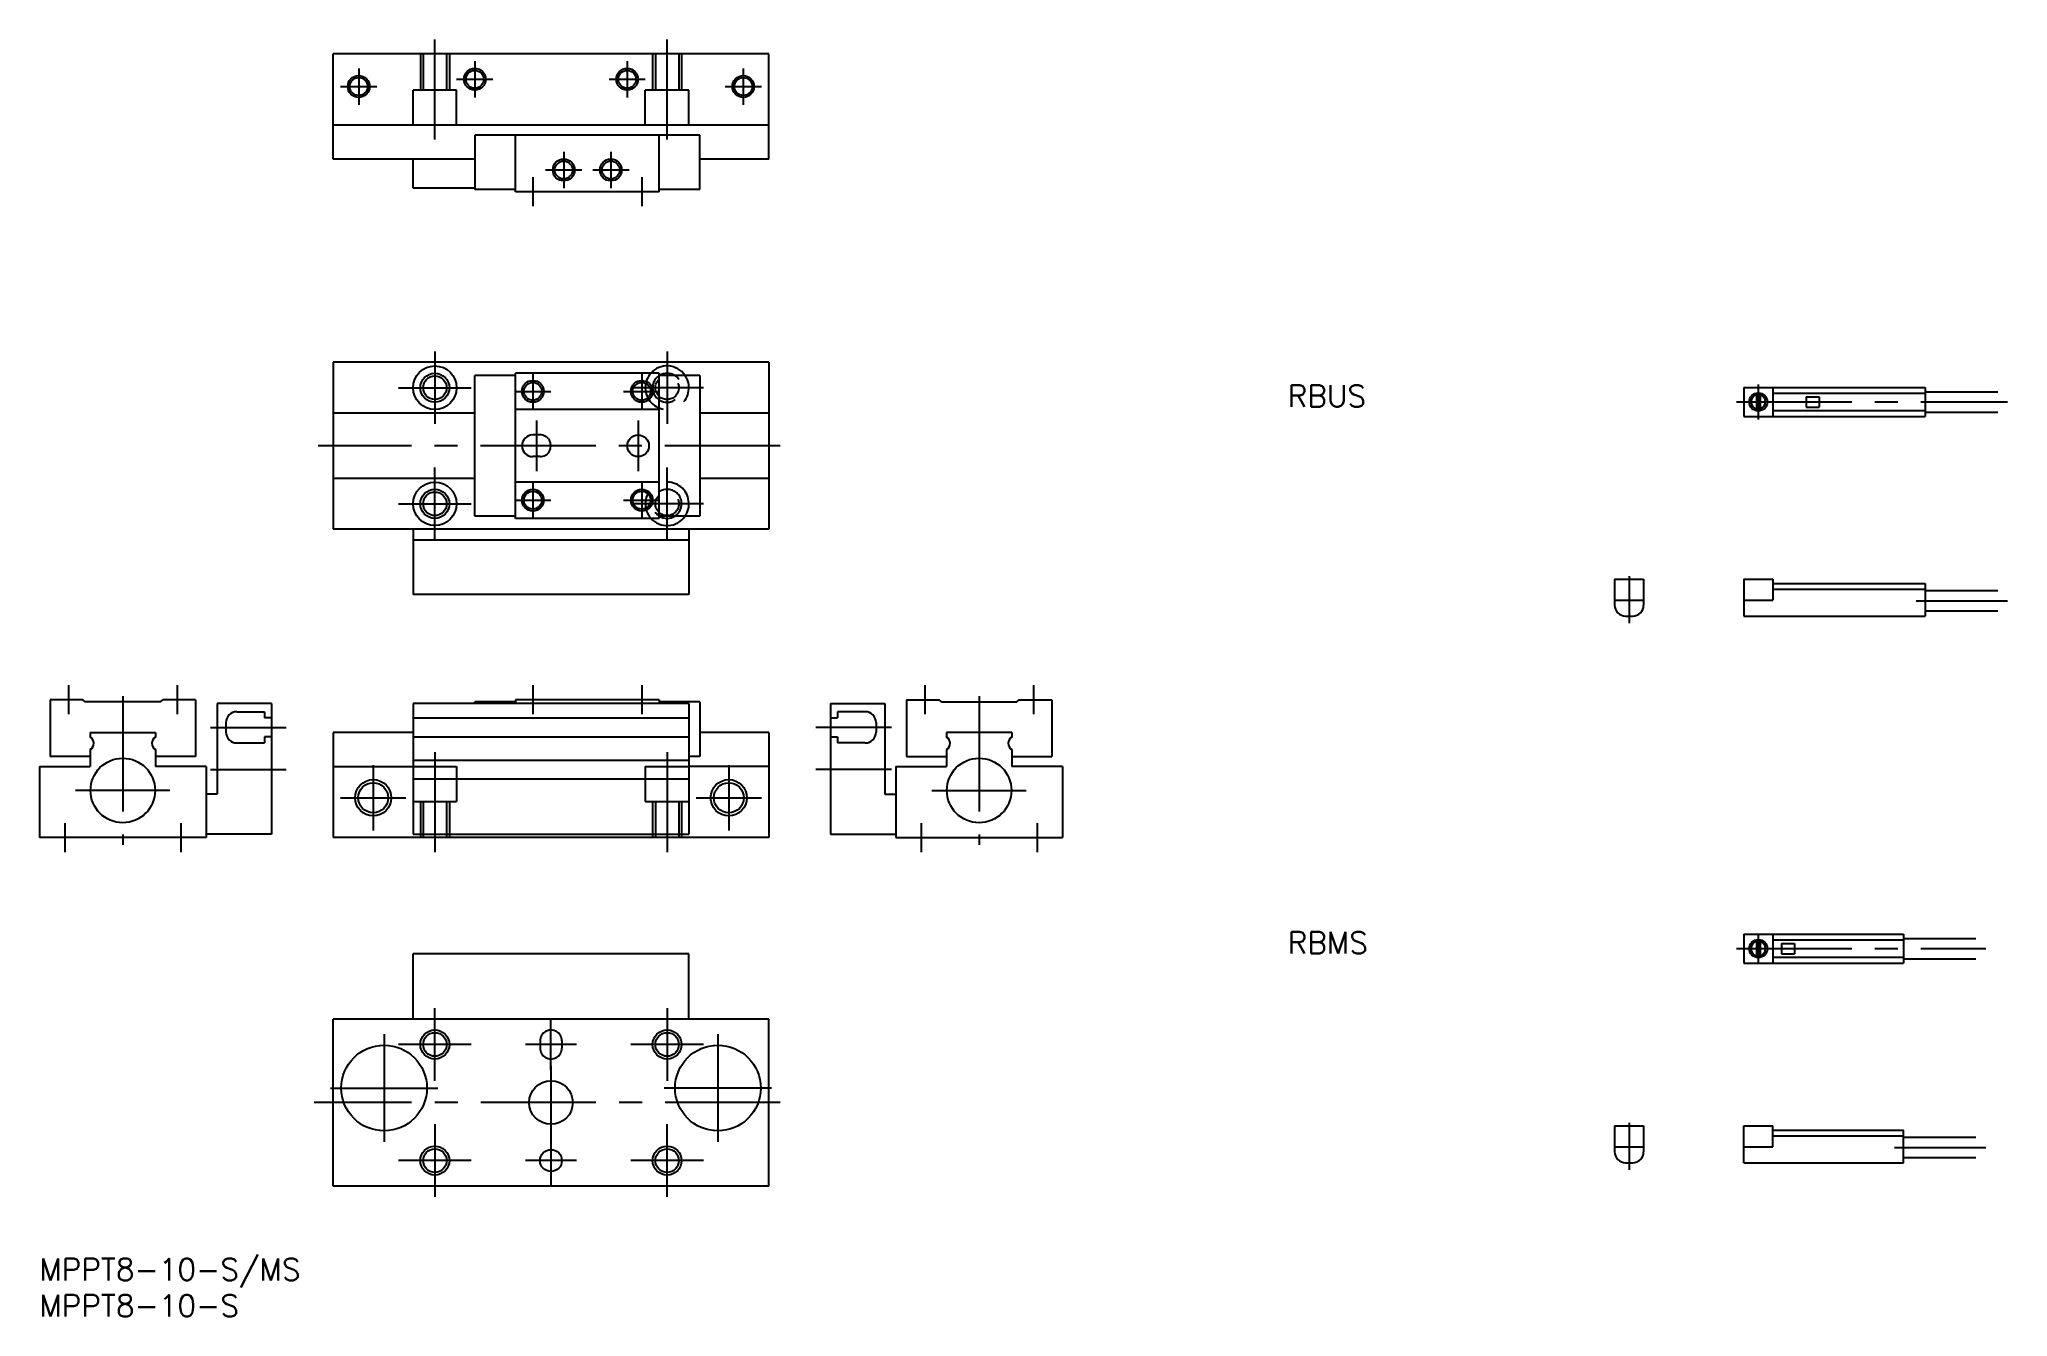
# Model space of a CAD drawing. Extents: x 0 to 271, y -8 to 168.
import ezdxf

# ---------------------------------------------------------------- set-up
doc = ezdxf.new("R2010")
doc.units = 0
doc.header["$LTSCALE"] = 0.5
doc.linetypes.add('CENTER', pattern=[50.8, 31.75, -6.35, 6.35, -6.35])
doc.linetypes.add('DASHED', pattern=[19.05, 12.7, -6.35])
for name, color, linetype in [('MSM_CENTER', 1, 'CENTER'), ('MSM_CONTINUOUS', 7, 'CONTINUOUS'), ('MSM_DASHED', 4, 'DASHED'), ('MSM_NARROW', 5, 'CONTINUOUS'), ('MSM_PART_NUMBER', 7, 'CONTINUOUS')]:
    doc.layers.add(name, color=color, linetype=linetype)
doc.styles.get("Standard").update_dxf_attribs({"font": 'txt.shx', "height": 3, "bigfont": 'bigfont.shx'})

# ---------------------------------------------------------------- blocks, each defined once
blk = doc.blocks.new('*U2')
at = {"layer": 'MSM_PART_NUMBER'}
blk.add_text('MPPT8-10-S/MS', height=3, dxfattribs=at).set_placement((0, -3))
blk = doc.blocks.new('*U3')
at = {"layer": 'MSM_PART_NUMBER'}
blk.add_text('MPPT8-10-S', height=3, dxfattribs=at).set_placement((0, -8))
blk = doc.blocks.new('*U5')
at = {"layer": 'MSM_PART_NUMBER'}
blk.add_text('RBMS', height=3, dxfattribs=at).set_placement((172.022084, 42.016327))
blk = doc.blocks.new('*U6')
at = {"layer": 'MSM_PART_NUMBER'}
blk.add_text('RBUS', height=3, dxfattribs=at).set_placement((172.022083, 117.344336))

msp = doc.modelspace()

# ---------------------------------------------------------------- linework, layer by layer
at = {"layer": 'MSM_CENTER'}
for p, q in [((54.50003, 154.2), (54.50003, 168)), ((86.500031, 154.2), (86.500031, 168)), ((44, 164), (44, 159)), ((60.000017, 165), (60.000017, 160)), ((81.000015, 165), (81.000015, 160)), ((97, 164), (97, 159)), ((41.5, 161.5), (46.5, 161.5)), ((57.500017, 162.5), (62.500017, 162.5)), ((78.500015, 162.5), (83.500015, 162.5)), ((94.5, 161.5), (99.5, 161.5)), ((72.250015, 152.5), (72.250015, 147.5)), ((78.750015, 152.5), (78.750015, 147.5)), ((69.750015, 150), (74.750015, 150)), ((76.250015, 150), (81.250015, 150)), ((68.000008, 149), (68.000008, 145)), ((83.000008, 149), (83.000008, 145)), ((54.50003, 124.99998), (54.50003, 115)), ((86.5, 124.99998), (86.5, 115)), ((49.50003, 120), (59.50003, 120)), ((65.500015, 119.5), (70.500015, 119.5)), ((68.000015, 122), (68.000015, 117)), ((80.500015, 119.5), (85.500015, 119.5)), ((91.5, 120), (81.5, 120)), ((83.000015, 122), (83.000015, 117)), ((236.857806, 120.437692), (236.857806, 115.637692)), ((233.857803, 118.037692), (271.221492, 118.037692)), ((68.500015, 115.5), (68.500015, 108.5)), ((82.500015, 115.5), (82.500015, 108.5)), ((102.071106, 112), (38.43793, 112)), ((54.50003, 99), (54.50003, 109)), ((86.5, 99), (86.5, 109)), ((68.000015, 107), (68.000015, 102)), ((83.000015, 107), (83.000015, 102)), ((49.50003, 104), (59.50003, 104)), ((65.500015, 104.5), (70.500015, 104.5)), ((80.500015, 104.5), (85.500015, 104.5)), ((91.5, 104), (81.5, 104)), ((219.064393, 94.037692), (219.064393, 87.537692)), ((258.627688, 90.63769), (271.221492, 90.63769)), ((4, 79), (4, 75)), ((19, 79), (19, 75)), ((68.000008, 79), (68.000008, 75)), ((83.000008, 79), (83.000008, 75)), ((122, 79), (122, 75)), ((137, 79), (137, 75)), ((11.5, 77.486794), (11.5, 56.993584)), ((129.5, 77.486794), (129.5, 56.993584)), ((23.60001, 73.20002), (34, 73.20002)), ((117.399994, 73.20002), (107, 73.20002)), ((46, 68), (46, 59)), ((54.50003, 69.800003), (54.50003, 56)), ((86.500031, 69.800003), (86.500031, 56)), ((95, 68), (95, 59)), ((23.60001, 67.400017), (34, 67.400017)), ((117.399994, 67.400017), (107, 67.400017)), ((18, 64.5), (5, 64.5)), ((41.5, 63.5), (50.5, 63.5)), ((90.5, 63.5), (99.5, 63.5)), ((123, 64.5), (136, 64.5)), ((3.5, 60), (3.5, 56)), ((19.5, 60), (19.5, 56)), ((121.5, 60), (121.5, 56)), ((137.5, 60), (137.5, 56)), ((236.857806, 44.709683), (236.857806, 40.709683)), ((233.879583, 42.709683), (268.221492, 42.709683)), ((54.5, 24.5), (54.5, 34.5)), ((70.5, 26.000004), (70.5, 33.000004)), ((86.5, 34.5), (86.5, 24.5)), ((47.5, 30.900002), (47.5, 16.099998)), ((93.500031, 30.900002), (93.500031, 16.099998)), ((59.5, 29.5), (49.5, 29.5)), ((74, 29.500004), (67, 29.500004)), ((91.5, 29.5), (81.5, 29.5)), ((70.500015, 26.540001), (70.500015, 16.459999)), ((40.09999, 23.5), (54.89999, 23.5)), ((100.900024, 23.5), (86.100037, 23.5)), ((102.099457, 21.5), (37.86983, 21.5)), ((54.5, 18.5), (54.5, 8.5)), ((70.5, 16.999996), (70.5, 9.999996)), ((86.5, 8.5), (86.5, 18.5)), ((219.064393, 18.709683), (219.064393, 12.209683)), ((255.627688, 15.309693), (268.221492, 15.309693)), ((59.5, 13.5), (49.5, 13.5)), ((74, 13.499996), (67, 13.499996)), ((91.5, 13.5), (81.5, 13.5))]:
    msp.add_line(p, q, dxfattribs=at)
at = {"layer": 'MSM_CONTINUOUS'}
for p, q in [((40.5, 151.5), (40.5, 166)), ((100.5, 166), (40.5, 166)), ((100.5, 151.5), (100.5, 166)), ((100.500031, 156.2), (40.5, 156.2)), ((60.00002, 154.8), (60.00002, 147.3)), ((91.000015, 154.8), (60.00002, 154.8)), ((65.600006, 147), (65.600006, 154.8)), ((85.400009, 147), (85.400009, 154.8)), ((91.000015, 147.3), (91.000015, 154.8)), ((60.00002, 151.5), (40.5, 151.5)), ((51.5, 147.5), (51.5, 151.5)), ((100.5, 151.5), (91.000015, 151.5)), ((60.00002, 147.5), (51.5, 147.5)), ((65.600006, 147.3), (60.00002, 147.3)), ((85.400009, 147), (65.600006, 147)), ((91.000015, 147.3), (85.400009, 147.3)), ((40.5, 123.5), (40.5, 100.5)), ((100.5, 123.5), (40.5, 123.5)), ((100.5, 123.5), (100.5, 100.5)), ((60.00002, 102.3), (60.00002, 121.70001)), ((65.600006, 121.70001), (60.00002, 121.70001)), ((65.600006, 102), (65.600006, 122)), ((85.400024, 122), (65.600006, 122)), ((85.400009, 102), (85.400009, 122)), ((91.000015, 121.70001), (85.400009, 121.70001)), ((91.000015, 121.70001), (91.000015, 102.3)), ((234.857806, 120.037692), (234.857806, 116.037692)), ((234.857806, 120.037692), (259.857806, 120.037692)), ((238.857798, 120.037692), (238.857798, 116.037692)), ((259.857806, 120.037692), (259.857806, 116.037692)), ((259.857806, 119.437682), (269.857806, 119.437682)), ((85.400009, 117.00002), (65.600006, 117.00002)), ((236.607806, 119.262442), (236.607806, 116.812942)), ((237.107806, 119.262442), (237.107806, 116.812942)), ((238.857798, 119.237692), (259.857806, 119.237692)), ((238.857798, 116.837682), (259.857806, 116.837682)), ((243.457805, 118.737692), (245.257808, 118.737692)), ((243.457805, 118.737692), (243.457805, 117.337682)), ((243.457805, 117.337682), (245.257808, 117.337682)), ((245.257808, 118.737692), (245.257808, 117.337682)), ((259.857806, 116.637692), (269.857806, 116.637692)), ((60.00002, 116.5), (40.5, 116.5)), ((100.5, 116.5), (91.000015, 116.5)), ((234.857806, 116.037692), (259.857806, 116.037692)), ((69.000015, 113.5), (68.000015, 113.5)), ((69.000015, 110.5), (68.000015, 110.5)), ((60.00002, 107.5), (40.5, 107.5)), ((85.400009, 107.00002), (65.600006, 107.00002)), ((100.5, 107.5), (91.000015, 107.5)), ((100.5, 100.5), (40.5, 100.5)), ((51.5, 100.5), (51.5, 91.5)), ((65.600006, 102.3), (60.00002, 102.3)), ((85.400009, 102), (65.600006, 102)), ((91.000015, 102.3), (85.400009, 102.3)), ((89.5, 100.5), (89.5, 91.5)), ((89.5, 99), (51.5, 99)), ((217.064393, 93.63769), (217.064393, 90.037692)), ((217.064393, 93.63769), (221.064393, 93.63769)), ((221.064393, 93.63769), (221.064393, 90.037692)), ((234.857806, 93.63769), (238.857798, 93.63769)), ((234.857806, 93.63769), (234.857806, 88.537692)), ((238.857798, 93.63769), (238.857798, 90.737697)), ((238.857798, 93.037692), (259.857806, 93.037692)), ((238.857798, 92.237697), (259.857806, 92.237697)), ((259.857806, 93.037692), (259.857806, 88.537692)), ((89.5, 91.5), (51.5, 91.5)), ((217.064393, 90.737697), (221.064393, 90.737697)), ((234.857806, 90.737697), (238.857798, 90.737697)), ((259.857806, 92.037692), (269.857806, 92.037692)), ((218.564393, 88.537692), (219.564393, 88.537692)), ((234.857806, 88.537692), (259.857806, 88.537692)), ((259.857806, 89.237697), (269.857806, 89.237697)), ((6, 77), (1.5, 77)), ((1.5, 77), (1.5, 69.199997)), ((6.29999, 76.700012), (6, 77.000008)), ((16.70001, 76.700005), (6.29999, 76.700005)), ((16.7, 76.70002), (17, 77.000008)), ((21.5, 77), (17, 77)), ((21.5, 77), (21.5, 69.199997)), ((31.99997, 76.500008), (24.49997, 76.500008)), ((24.5, 76.500008), (24.5, 64.000008)), ((32, 76.500008), (32, 58.5)), ((51.50003, 76.500008), (51.50003, 58.5)), ((89.500031, 76.500008), (51.50003, 76.500008)), ((60.00002, 76.500008), (60.00002, 76.700005)), ((65.600006, 76.700005), (60.00002, 76.700005)), ((65.600006, 77), (65.600006, 76.500008)), ((85.400009, 77), (65.600006, 77)), ((85.400009, 77), (85.400009, 76.500008)), ((91.000015, 76.700005), (85.400009, 76.700005)), ((89.500031, 76.500008), (89.500031, 58.5)), ((91.000015, 76.700005), (91.000015, 69.200005)), ((109, 76.500008), (109, 58.5)), ((109.000031, 76.500008), (116.500031, 76.500008)), ((116.5, 76.500008), (116.5, 64.000008)), ((119.5, 77), (124, 77)), ((119.5, 77), (119.5, 69.199997)), ((124.299988, 76.700005), (123.999992, 77)), ((124.299988, 76.700005), (134.700012, 76.700005)), ((134.700005, 76.699997), (134.999998, 76.999992)), ((135, 77), (139.5, 77)), ((139.5, 77), (139.5, 69.199997)), ((25.69998, 73.850029), (25.69998, 72.550011)), ((27.19998, 75.350029), (30.99997, 75.350029)), ((30.99997, 75.350029), (30.99997, 74.500023)), ((31.99997, 74.500023), (30.99997, 74.500023)), ((51.50003, 74.500023), (89.500031, 74.500023)), ((109.000031, 74.500023), (110.000031, 74.500023)), ((110.000031, 75.350029), (110.000031, 74.500023)), ((113.800018, 75.350029), (110.000031, 75.350029)), ((115.300018, 73.850029), (115.300018, 72.550011)), ((7, 72.5), (7, 71.866028)), ((7, 72.5), (16, 72.5)), ((16, 72.5), (16, 71.866028)), ((27.19998, 71.050011), (30.99997, 71.050011)), ((31.99997, 71.900017), (30.99997, 71.900017)), ((30.99997, 71.900017), (30.99997, 71.050011)), ((40.5, 72.5), (40.5, 58)), ((51.50003, 72.5), (40.5, 72.5)), ((51.50003, 71.900017), (89.500031, 71.900017)), ((100.5, 72.5), (91.000015, 72.5)), ((100.5, 72.5), (100.5, 58)), ((109.000031, 71.900017), (110.000031, 71.900017)), ((110.000031, 71.900017), (110.000031, 71.050011)), ((113.800018, 71.050011), (110.000031, 71.050011)), ((125, 72.5), (125, 71.866028)), ((134, 72.5), (125, 72.5)), ((134, 72.5), (134, 71.866028)), ((7, 69.199997), (1.5, 69.199997)), ((7, 70.13398), (7, 67.800003)), ((16, 70.133972), (16, 67.800003)), ((21.5, 69.199997), (16, 69.199997)), ((51.50003, 68.70002), (89.500031, 68.70002)), ((91.000015, 69.200005), (89.500031, 69.200005)), ((119.5, 69.199997), (125, 69.199997)), ((125, 70.133972), (125, 67.800003)), ((134, 70.13398), (134, 67.800003)), ((134, 69.199997), (139.5, 69.199997)), ((0, 67.800003), (0, 58)), ((0, 67.800003), (7, 67.800003)), ((23, 67.800003), (16, 67.800003)), ((23, 67.800003), (23, 58)), ((40.5, 67.800003), (51.50003, 67.800003)), ((51.50003, 66.100014), (89.500031, 66.100014)), ((100.500031, 67.800003), (89.500031, 67.800003)), ((118, 67.800003), (125, 67.800003)), ((118, 67.800003), (118, 58)), ((141, 67.800003), (134, 67.800003)), ((141, 67.800003), (141, 58)), ((24.49997, 64.000008), (23, 64.000008)), ((116.500031, 64.000008), (118, 64.000008)), ((23, 58), (0, 58)), ((32, 58.5), (23, 58.5)), ((100.5, 58), (40.5, 58)), ((51.50003, 58.5), (89.500031, 58.5)), ((109, 58.5), (118, 58.5)), ((118, 58), (141, 58)), ((234.857806, 44.709683), (234.857806, 40.709683)), ((234.857806, 44.709683), (256.857806, 44.709683)), ((236.607806, 43.934433), (236.607806, 41.484933)), ((237.107806, 43.934433), (237.107806, 41.484933)), ((238.857814, 44.709683), (238.857814, 40.709683)), ((238.857814, 43.909683), (256.857806, 43.909683)), ((240.057803, 43.409683), (240.057803, 42.009683)), ((240.057803, 43.409683), (241.857806, 43.409683)), ((241.857806, 43.409683), (241.857806, 42.009683)), ((256.857806, 44.709683), (256.857806, 40.709683)), ((256.857806, 44.109683), (266.857814, 44.109683)), ((51.5, 33), (51.5, 42)), ((89.5, 42), (51.5, 42)), ((89.5, 33), (89.5, 42)), ((234.857806, 40.709683), (256.857806, 40.709683)), ((238.857814, 41.509683), (256.857806, 41.509683)), ((240.057803, 42.009683), (241.857806, 42.009683)), ((256.857806, 41.309683), (266.857814, 41.309683)), ((40.5, 10), (40.5, 33)), ((100.5, 33), (40.5, 33)), ((100.5, 10), (100.5, 33)), ((69, 30.000004), (69, 29.000004)), ((72, 30.000004), (72, 29.000004)), ((217.064393, 18.309693), (217.064393, 14.709683)), ((217.064393, 18.309693), (221.064393, 18.309693)), ((221.064393, 18.309693), (221.064393, 14.709683)), ((234.857806, 18.309693), (238.857814, 18.309693)), ((234.857806, 13.209683), (234.857806, 18.309693)), ((238.857814, 15.409683), (238.857814, 18.309693)), ((238.857814, 17.709683), (256.857806, 17.709683)), ((238.857814, 16.909693), (256.857806, 16.909693)), ((256.857806, 13.209683), (256.857806, 17.709683)), ((256.857806, 16.709683), (266.857814, 16.709683)), ((217.064393, 15.409683), (221.064393, 15.409683)), ((234.857806, 15.409683), (238.857814, 15.409683)), ((256.857806, 13.909693), (266.857814, 13.909693)), ((218.564393, 13.209683), (219.564393, 13.209683)), ((234.857806, 13.209683), (256.857806, 13.209683)), ((100.5, 10), (40.5, 10))]:
    msp.add_line(p, q, dxfattribs=at)
for centre, radius in [((60.000017, 162.5), 1.2295), ((81.000015, 162.5), 1.2295), ((44, 161.5), 1.2295), ((97, 161.5), 1.2295), ((72.250015, 150), 1.2295), ((78.750015, 150), 1.2295), ((54.50003, 120), 3), ((54.50003, 120), 1.621), ((68.000015, 119.5), 1.2295), ((83.000015, 119.5), 1.2295), ((236.857806, 118.037692), 1.25), ((82.500015, 112), 1.5), ((54.50003, 104), 3), ((54.50003, 104), 1.621), ((68.000015, 104.5), 1.2295), ((83.000015, 104.5), 1.2295), ((11.5, 64.5), 4.45), ((129.5, 64.5), 4.45), ((46, 63.5), 2.067), ((95, 63.5), 2.067), ((236.857806, 42.709683), 1.25), ((54.5, 29.5), 1.621), ((86.5, 29.5), 1.621), ((47.5, 23.5), 5.9), ((93.500031, 23.5), 5.9), ((70.500015, 21.5), 3), ((54.5, 13.5), 1.621), ((70.5, 13.499996), 1.5), ((86.5, 13.5), 1.621)]:
    msp.add_circle(centre, radius, dxfattribs=at)
for centre, radius, start, end in [((86.5, 120), 3, 34.51839, 138.18969), ((236.857806, 118.037692), 1, 104.47752, 255.52249), ((236.857806, 118.037692), 1, 284.47751, 75.522488), ((68.000015, 112), 1.5, 90.000003, 270), ((69.000015, 112), 1.5, 270, 90.000003), ((86.5, 104), 3, 221.81031, 325.48161), ((218.564393, 90.037692), 1.5, 179.99999, 270), ((219.564393, 90.037692), 1.5, 270, 0), ((27.19998, 73.850029), 1.5, 90.000003, 180.00001), ((113.800018, 73.850029), 1.5, 359.99999, 89.999996), ((6.5, 71), 0.999998, 300.00152, 60.000432), ((16.5, 71), 1.000004, 120.00211, 240.00165), ((27.19998, 72.550011), 1.5, 180.00001, 270), ((113.800018, 72.550011), 1.5, 270, 359.99999), ((124.5, 71), 1.000004, 299.99835, 59.997891), ((134.5, 71), 0.999998, 119.99957, 239.99848), ((236.857806, 42.709683), 1, 104.47751, 255.52249), ((236.857806, 42.709683), 1, 284.47751, 75.522488), ((70.5, 30.000004), 1.5, 0, 180.00001), ((70.5, 29.000004), 1.5, 179.99999, 0.00001), ((218.564393, 14.709683), 1.5, 179.99999, 270), ((219.564393, 14.709683), 1.5, 270, 0)]:
    msp.add_arc(centre, radius, start, end, dxfattribs=at)
at = {"layer": 'MSM_DASHED'}
for p, q in [((52.50003, 166.000003), (52.50003, 161.000003)), ((52.87903, 166), (52.87903, 161)), ((56.12103, 166.000006), (56.12103, 161.000006)), ((56.50003, 166.000003), (56.50003, 161.000003)), ((84.500031, 166.000003), (84.500031, 161.000003)), ((84.879031, 166), (84.879031, 161)), ((88.121031, 166.000006), (88.121031, 161.000006)), ((88.500031, 166.000003), (88.500031, 161.000003)), ((51.50003, 156.2), (51.50003, 161)), ((57.50003, 161), (51.50003, 161)), ((57.50003, 156.2), (57.50003, 161)), ((83.500031, 156.2), (83.500031, 161)), ((89.500031, 161), (83.500031, 161)), ((89.500031, 156.2), (89.500031, 161)), ((51.50003, 67.800003), (57.50003, 67.800003)), ((57.50003, 67.800003), (57.50003, 63.000003)), ((83.500031, 67.800003), (83.500031, 63.000003)), ((83.500031, 67.800003), (89.500031, 67.800003)), ((51.50003, 63.000003), (57.50003, 63.000003)), ((52.50003, 63.000003), (52.50003, 58.000003)), ((52.87903, 63), (52.87903, 58)), ((56.12103, 63.000006), (56.12103, 58.000006)), ((56.50003, 63.000003), (56.50003, 58.000003)), ((83.500031, 63.000003), (89.500031, 63.000003)), ((84.500031, 63.000003), (84.500031, 58.000003)), ((84.879031, 63), (84.879031, 58)), ((88.121031, 63.000006), (88.121031, 58.000006)), ((88.500031, 63.000003), (88.500031, 58.000003))]:
    msp.add_line(p, q, dxfattribs=at)
for centre in [(86.5, 120), (86.5, 104)]:
    msp.add_circle(centre, 1.621, dxfattribs=at)
for centre, radius, start, end in [((86.5, 120), 3, 138.18969, 34.518393), ((86.5, 120), 2, 121.78778679, 58.21221321), ((86.5, 104), 3, 325.48161, 221.81031), ((86.5, 104), 2, 301.78833062, 238.21166938)]:
    msp.add_arc(centre, radius, start, end, dxfattribs=at)
at = {"layer": 'MSM_NARROW'}
for centre, radius in [((44, 161.5), 1.5), ((60.000017, 162.5), 1.5), ((81.000015, 162.5), 1.5), ((97, 161.5), 1.5), ((72.250015, 150), 1.5), ((78.750015, 150), 1.5), ((54.50003, 120), 2), ((68.000015, 119.5), 1.5), ((83.000015, 119.5), 1.5), ((54.50003, 104), 2), ((68.000015, 104.5), 1.5), ((83.000015, 104.5), 1.5), ((46, 63.5), 2.5), ((95, 63.5), 2.5), ((54.5, 29.5), 2), ((86.5, 29.5), 2), ((54.5, 13.5), 2), ((86.5, 13.5), 2)]:
    msp.add_circle(centre, radius, dxfattribs=at)
for centre, start, end in [((86.5, 119.99999), 58.21275705, 121.78724295), ((86.5, 104), 238.21166938, 301.78833062)]:
    msp.add_arc(centre, 2, start, end, dxfattribs=at)

# ---------------------------------------------------------------- block references
at = {"layer": 'MSM_CONTINUOUS'}
for name in ['*U6', '*U5', '*U2', '*U3']:
    msp.add_blockref(name, (0, 0), dxfattribs=at)

doc.saveas('drawing.dxf')
